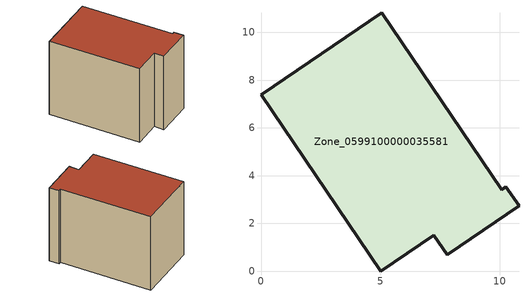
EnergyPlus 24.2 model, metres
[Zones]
Zone_0599100000035581
 floor ground (C_G): 7.25,1.5 5.03,0 0,7.39 5.05,10.81 10.09,3.41 10.26,3.54 10.81,2.73 7.79,0.69 z0
 wall outside (C_F): 5.05,10.81 0,7.39 5.03,0 7.25,1.5 7.79,0.69 10.81,2.73 10.26,3.54 10.09,3.41 5.05,10.81 z0:7.81
 roof outside (C_R): 7.79,0.69 10.81,2.73 10.26,3.54 10.09,3.41 5.05,10.81 0,7.39 5.03,0 7.25,1.5 z7.81
[BUILDING]
Pand.0599100000035581: North Axis=0; Terrain=City; Loads Convergence Tolerance Value=0.04; Temperature Convergence Tolerance Value=0.4; Solar Distribution=FullExterior; Maximum Number of Warmup Days=25; Minimum Number of Warmup Days=1
[Site:Location]
Rotterdam.The.Hague.AP_ZH_NLD Design_Conditions: Latitude=51.96; Longitude=4.45; Time Zone=1; Elevation=-4.5
[SITE:GROUNDTEMPERATURE:BUILDINGSURFACE]
18, 18, 18, 18, 18, 18, 18, 18, 18, 18, 18, 18
[MATERIAL] Thermal Absorptance=0.9; Solar Absorptance=0.7; Visible Absorptance=0.7
Name | Roughness | Thickness | Conductivity | Density | Specific Heat
G.TI.1965-1974 | MediumSmooth | 0.15 | 0.882353 | 540 | 1210
F.TI.1965-1974 | Rough | 0.3 | 0.697674 | 1920 | 840
R.TI.1965-1974 | MediumRough | 0.2 | 0.232558 | 1500 | 1000
[CONSTRUCTION]
C_G: G.TI.1965-1974
C_F: F.TI.1965-1974
C_R: R.TI.1965-1974
[ZONE]
Zone_0599100000035581: Type=1; Multiplier=1; Ceiling Height=Autocalculate; Volume=Autocalculate; Floor Area=autocalculate; Part of Total Floor Area=Yes
[ZONEINFILTRATION:DESIGNFLOWRATE]
Infil_Zone_0599100000035581: Zone or ZoneList or Space or SpaceList=Zone_0599100000035581; Schedule=AlwaysOn; Design Flow Rate Calculation Method=Flow/Area; Flow Rate per Floor Area=0.003; Constant Term Coefficient=1; Temperature Term Coefficient=0; Velocity Term Coefficient=0; Velocity Squared Term Coefficient=0
[HVACTEMPLATE:ZONE:IDEALLOADSAIRSYSTEM]
Zone_0599100000035581: Maximum Heating Supply Air Temperature=50; Minimum Cooling Supply Air Temperature=13; Maximum Heating Supply Air Humidity Ratio=0.0156; Minimum Cooling Supply Air Humidity Ratio=0.0077; Heating Limit=NoLimit; Cooling Limit=NoLimit; Dehumidification Control Type=ConstantSensibleHeatRatio; Cooling Sensible Heat Ratio=0.7; Dehumidification Setpoint=60; Humidification Control Type=None; Humidification Setpoint=30; Outdoor Air Method=None; Outdoor Air Flow Rate per Person=0.00944; Outdoor Air Flow Rate per Zone Floor Area=0; Outdoor Air Flow Rate per Zone=0; Demand Controlled Ventilation Type=None; Outdoor Air Economizer Type=NoEconomizer; Heat Recovery Type=None; Sensible Heat Recovery Effectiveness=0.7; Latent Heat Recovery Effectiveness=0.65
[ZONECONTROL:THERMOSTAT]
ThermostatControl_Zone_0599100000035581: Zone or ZoneList=Zone_0599100000035581; Control Type Schedule=DualSetpointControlType; Control 1=Thermostat_Zone_0599100000035581; Temperature Difference Between Cutout And Setpoint=0
[THERMOSTATSETPOINT:DUALSETPOINT]
Thermostat_Zone_0599100000035581: Heating Setpoint Temperature Schedule=HeatingSetpoint_Zone_0599100000035581; Cooling Setpoint Temperature Schedule=CoolingSetpoint_Zone_0599100000035581
[SCHEDULE:COMPACT]
HeatingSetpoint_Zone_0599100000035581: Through: 12/31, For: AllDays, Until: 24:00, 21
CoolingSetpoint_Zone_0599100000035581: Through: 12/31, For: AllDays, Until: 24:00, 24
DualSetpointControlType: Through: 12/31, For: AllDays, Until: 24:00, 4
AlwaysOn: Through: 12/31, For: AllDays, Until: 24:00, 1
